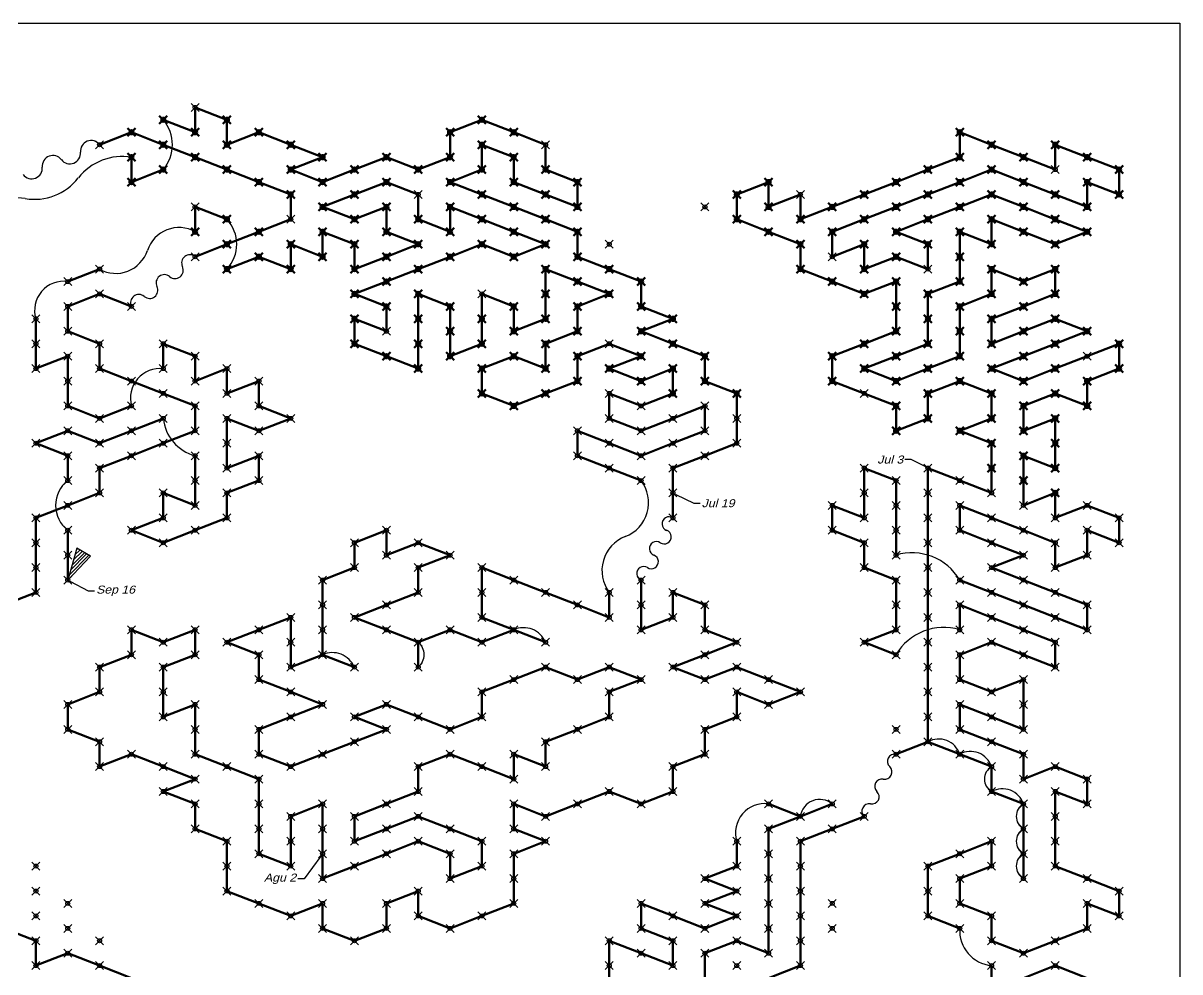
# Model space of a CAD drawing. Header units: millimetres. Extents: x 0 to 2180, y 0 to 1819.
# Drawn here: x 734 to 2180, y 633 to 1819 of the extents above; entities that cross this region are included whole.
import ezdxf
from ezdxf import colors
from ezdxf.entities.mleader import LeaderData, LeaderLine
from ezdxf.math import Vec2, Vec3

# ---------------------------------------------------------------- set-up
doc = ezdxf.new("R2010")
doc.units = ezdxf.units.MM
doc.header["$PDMODE"] = 35
doc.header["$PDSIZE"] = 5
for name, color, linetype in [('1 grd', 255, 'Continuous'), ('3 grd', 231, 'Continuous'), ('4 grd', 150, 'Continuous'), ('5 grd', 30, 'Continuous'), ('6 grd', 1, 'Continuous'), ('date', 253, 'Continuous'), ('path 1.1', 20, 'Continuous'), ('path 1.2', 10, 'Continuous'), ('path 2.1', 2, 'Continuous'), ('path 2.2', 51, 'Continuous')]:
    doc.layers.add(name, color=color, linetype=linetype)
doc.styles.get("Standard").update_dxf_attribs({"font": 'arial.ttf'})
picture_1 = doc.add_image_def('image1.jpg', size_in_pixel=(6180, 5155))

msp = doc.modelspace()

# ---------------------------------------------------------------- hatches: boundary and pattern name
at = {"layer": 'path 1.2'}
h = msp.add_hatch(dxfattribs=at)
h.set_pattern_fill('ANSI31', color=256)
h.paths.add_polyline_path([(801.4, 1162), (790, 1122.3), (818.7, 1152)])

# ---------------------------------------------------------------- linework, layer by layer
at = {"layer": '1 grd'}
for p in [(949.3, 1713.2), (829.9, 1666.6), (1387.4, 1666.6), (2024.5, 1635.5), (1228.1, 1604.4), (1705.9, 1604.4), (949.3, 1588.8), (1586.5, 1588.8), (1068.8, 1573.3), (1467, 1542.2), (949.3, 1526.6), (1745.7, 1526.6), (1865.2, 1511.1), (1307.7, 1480), (869.7, 1464.4), (1188.3, 1433.3), (829.9, 1417.8), (909.5, 1417.8), (1467, 1417.8), (2064.3, 1402.2), (1785.6, 1355.6), (949.3, 1340), (1546.6, 1324.5), (1427.2, 1308.9), (750.2, 1293.4), (1865.2, 1262.3), (1546.6, 1231.2), (1944.9, 1231.2), (949.3, 1215.6), (1546.6, 1200.1), (1785.6, 1200.1), (869.7, 1184.5), (2064.3, 1184.5), (1506.8, 1122.3), (2024.5, 1075.7), (1506.8, 1060.1), (1785.6, 1044.6), (1825.4, 904.6), (1905, 904.6), (2024.5, 858), (1666.1, 842.4), (1228.1, 826.9), (1785.6, 826.9), (1108.6, 780.2), (1984.7, 749.1), (1705.9, 702.5), (1586.5, 655.8), (1984.7, 655.8), (750.2, 640.3)]:
    msp.add_point(p, dxfattribs=at)
at = {"layer": '3 grd'}
for p in [(750.2, 764.7), (750.2, 733.6), (790, 718), (750.2, 702.5), (790, 686.9), (750.2, 671.4), (829.9, 671.4), (790, 655.8), (1506.8, 655.8), (750.2, 640.3), (829.9, 640.3), (1467, 640.3), (1546.6, 640.3), (1626.3, 640.3)]:
    msp.add_point(p, dxfattribs=at)
at = {"layer": '4 grd'}
for p in [(829.9, 1511.1), (790, 1495.5), (829.9, 1480), (790, 1464.4), (750.2, 1448.9), (790, 1433.3), (750.2, 1417.8), (790, 1402.2), (949.3, 1402.2), (750.2, 1386.7), (829.9, 1386.7), (909.5, 1386.7), (989.1, 1386.7), (790, 1371.1), (869.7, 1371.1), (949.3, 1371.1), (1029, 1371.1), (909.5, 1355.6), (989.1, 1355.6), (790, 1340), (869.7, 1340), (1029, 1340), (829.9, 1324.5), (909.5, 1324.5), (989.1, 1324.5), (1068.8, 1324.5), (790, 1308.9), (869.7, 1308.9), (949.3, 1308.9), (1029, 1308.9), (829.9, 1293.4), (909.5, 1293.4), (989.1, 1293.4), (790, 1277.8), (869.7, 1277.8), (949.3, 1277.8), (1029, 1277.8), (829.9, 1262.3), (989.1, 1262.3), (1785.6, 1262.3), (790, 1246.7), (949.3, 1246.7), (1029, 1246.7), (1825.4, 1246.7), (1905, 1246.7), (829.9, 1231.2), (909.5, 1231.2), (989.1, 1231.2), (1785.6, 1231.2), (1865.2, 1231.2), (790, 1215.6), (1745.7, 1215.6), (1825.4, 1215.6), (1905, 1215.6), (1984.7, 1215.6), (2064.3, 1215.6), (750.2, 1200.1), (909.5, 1200.1), (989.1, 1200.1), (1865.2, 1200.1), (1944.9, 1200.1), (2024.5, 1200.1), (2104.1, 1200.1), (790, 1184.5), (949.3, 1184.5), (1745.7, 1184.5), (1825.4, 1184.5), (1905, 1184.5), (1984.7, 1184.5), (750.2, 1169), (909.5, 1169), (1785.6, 1169), (1865.2, 1169), (1944.9, 1169), (2024.5, 1169), (2104.1, 1169), (790, 1153.4), (1825.4, 1153.4), (1984.7, 1153.4), (2064.3, 1153.4), (750.2, 1137.9), (1785.6, 1137.9), (1865.2, 1137.9), (1944.9, 1137.9), (2024.5, 1137.9), (790, 1122.3), (1825.4, 1122.3), (1905, 1122.3), (1984.7, 1122.3), (750.2, 1106.8), (1865.2, 1106.8), (1944.9, 1106.8), (2024.5, 1106.8), (1825.4, 1091.2), (1905, 1091.2), (1984.7, 1091.2), (2064.3, 1091.2), (1865.2, 1075.7), (1944.9, 1075.7), (1825.4, 1060.1), (1905, 1060.1), (1984.7, 1060.1), (2064.3, 1060.1), (1865.2, 1044.6), (1944.9, 1044.6), (2024.5, 1044.6), (1825.4, 1029), (1905, 1029), (1984.7, 1029), (1865.2, 1013.5), (2024.5, 1013.5), (1905, 997.9), (1984.7, 997.9), (1865.2, 982.4), (1944.9, 982.4), (1905, 966.8), (1984.7, 966.8), (1865.2, 951.3), (1944.9, 951.3), (1825.4, 935.7), (1905, 935.7), (1984.7, 935.7), (1865.2, 920.2), (1944.9, 920.2), (1984.7, 904.6), (1944.9, 889.1), (2024.5, 889.1), (1984.7, 873.5), (2064.3, 873.5), (1944.9, 858), (1745.7, 842.4), (1984.7, 842.4), (2064.3, 842.4), (1705.9, 826.9), (2024.5, 826.9), (1666.1, 811.3), (1745.7, 811.3), (1984.7, 811.3), (1626.3, 795.8), (1705.9, 795.8), (1944.9, 795.8), (2024.5, 795.8), (1666.1, 780.2), (1905, 780.2), (1984.7, 780.2), (1626.3, 764.7), (1705.9, 764.7), (1865.2, 764.7), (1944.9, 764.7), (2024.5, 764.7), (1586.5, 749.1), (1666.1, 749.1), (1905, 749.1), (2064.3, 749.1), (1626.3, 733.6), (1705.9, 733.6), (1865.2, 733.6), (2104.1, 733.6), (1506.8, 718), (1586.5, 718), (1666.1, 718), (1745.7, 718), (1905, 718), (2064.3, 718), (1546.6, 702.5), (1626.3, 702.5), (1865.2, 702.5), (1944.9, 702.5), (2104.1, 702.5), (1506.8, 686.9), (1586.5, 686.9), (1666.1, 686.9), (1745.7, 686.9), (1905, 686.9), (2064.3, 686.9), (1467, 671.4), (1546.6, 671.4), (1626.3, 671.4), (1705.9, 671.4), (1944.9, 671.4), (2024.5, 671.4), (1666.1, 655.8), (1984.7, 655.8), (1705.9, 640.3), (1944.9, 640.3), (2024.5, 640.3)]:
    msp.add_point(p, dxfattribs=at)
at = {"layer": '5 grd', "lineweight": 50}
for p in [(909.5, 1697.7), (989.1, 1697.7), (1307.7, 1697.7), (869.7, 1682.1), (949.3, 1682.1), (1029, 1682.1), (1267.9, 1682.1), (1347.5, 1682.1), (1905, 1682.1), (909.5, 1666.6), (989.1, 1666.6), (1068.8, 1666.6), (1307.7, 1666.6), (1944.9, 1666.6), (2024.5, 1666.6), (869.7, 1651), (949.3, 1651), (1108.6, 1651), (1188.3, 1651), (1267.9, 1651), (1347.5, 1651), (1905, 1651), (1984.7, 1651), (2064.3, 1651), (909.5, 1635.5), (989.1, 1635.5), (1068.8, 1635.5), (1148.4, 1635.5), (1228.1, 1635.5), (1307.7, 1635.5), (1387.4, 1635.5), (1865.2, 1635.5), (1944.9, 1635.5), (2104.1, 1635.5), (869.7, 1619.9), (1029, 1619.9), (1108.6, 1619.9), (1188.3, 1619.9), (1267.9, 1619.9), (1347.5, 1619.9), (1427.2, 1619.9), (1666.1, 1619.9), (1825.4, 1619.9), (1905, 1619.9), (1984.7, 1619.9), (2064.3, 1619.9), (1068.8, 1604.4), (1148.4, 1604.4), (1307.7, 1604.4), (1387.4, 1604.4), (1626.3, 1604.4), (1785.6, 1604.4), (1865.2, 1604.4), (1944.9, 1604.4), (2024.5, 1604.4), (2104.1, 1604.4), (1108.6, 1588.8), (1188.3, 1588.8), (1267.9, 1588.8), (1347.5, 1588.8), (1427.2, 1588.8), (1666.1, 1588.8), (1745.7, 1588.8), (1825.4, 1588.8), (1905, 1588.8), (1984.7, 1588.8), (2064.3, 1588.8), (989.1, 1573.3), (1148.4, 1573.3), (1228.1, 1573.3), (1307.7, 1573.3), (1387.4, 1573.3), (1626.3, 1573.3), (1705.9, 1573.3), (1785.6, 1573.3), (1865.2, 1573.3), (1944.9, 1573.3), (2024.5, 1573.3), (949.3, 1557.7), (1029, 1557.7), (1108.6, 1557.7), (1188.3, 1557.7), (1267.9, 1557.7), (1347.5, 1557.7), (1427.2, 1557.7), (1666.1, 1557.7), (1745.7, 1557.7), (1825.4, 1557.7), (1905, 1557.7), (1984.7, 1557.7), (2064.3, 1557.7), (989.1, 1542.2), (1068.8, 1542.2), (1148.4, 1542.2), (1228.1, 1542.2), (1307.7, 1542.2), (1387.4, 1542.2), (1705.9, 1542.2), (1785.6, 1542.2), (1865.2, 1542.2), (1944.9, 1542.2), (2024.5, 1542.2), (1029, 1526.6), (1108.6, 1526.6), (1188.3, 1526.6), (1267.9, 1526.6), (1347.5, 1526.6), (1427.2, 1526.6), (1825.4, 1526.6), (1905, 1526.6), (989.1, 1511.1), (1068.8, 1511.1), (1148.4, 1511.1), (1228.1, 1511.1), (1387.4, 1511.1), (1467, 1511.1), (1705.9, 1511.1), (1785.6, 1511.1), (1944.9, 1511.1), (2024.5, 1511.1), (1188.3, 1495.5), (1427.2, 1495.5), (1506.8, 1495.5), (1745.7, 1495.5), (1825.4, 1495.5), (1905, 1495.5), (1984.7, 1495.5), (1148.4, 1480), (1228.1, 1480), (1387.4, 1480), (1467, 1480), (1785.6, 1480), (1865.2, 1480), (1944.9, 1480), (2024.5, 1480), (1188.3, 1464.4), (1267.9, 1464.4), (1347.5, 1464.4), (1427.2, 1464.4), (1506.8, 1464.4), (1825.4, 1464.4), (1905, 1464.4), (1984.7, 1464.4), (1148.4, 1448.9), (1228.1, 1448.9), (1307.7, 1448.9), (1387.4, 1448.9), (1546.6, 1448.9), (1865.2, 1448.9), (1944.9, 1448.9), (2024.5, 1448.9), (1267.9, 1433.3), (1347.5, 1433.3), (1427.2, 1433.3), (1506.8, 1433.3), (1825.4, 1433.3), (1905, 1433.3), (1984.7, 1433.3), (2064.3, 1433.3), (1148.4, 1417.8), (1228.1, 1417.8), (1307.7, 1417.8), (1387.4, 1417.8), (1546.6, 1417.8), (1785.6, 1417.8), (1865.2, 1417.8), (1944.9, 1417.8), (2024.5, 1417.8), (2104.1, 1417.8), (1188.3, 1402.2), (1267.9, 1402.2), (1347.5, 1402.2), (1427.2, 1402.2), (1506.8, 1402.2), (1586.5, 1402.2), (1745.7, 1402.2), (1825.4, 1402.2), (1905, 1402.2), (1984.7, 1402.2), (1228.1, 1386.7), (1307.7, 1386.7), (1387.4, 1386.7), (1467, 1386.7), (1546.6, 1386.7), (1785.6, 1386.7), (1865.2, 1386.7), (1944.9, 1386.7), (2024.5, 1386.7), (2104.1, 1386.7), (1427.2, 1371.1), (1506.8, 1371.1), (1586.5, 1371.1), (1745.7, 1371.1), (1825.4, 1371.1), (1905, 1371.1), (1984.7, 1371.1), (2064.3, 1371.1), (1307.7, 1355.6), (1387.4, 1355.6), (1546.6, 1355.6), (1626.3, 1355.6), (1865.2, 1355.6), (1944.9, 1355.6), (2024.5, 1355.6), (1347.5, 1340), (1825.4, 1340), (1984.7, 1340), (2064.3, 1340), (1865.2, 1324.5), (1944.9, 1324.5), (2024.5, 1324.5), (1825.4, 1308.9), (1905, 1308.9), (1984.7, 1308.9), (1944.9, 1293.4), (2024.5, 1293.4), (1984.7, 1277.8), (1944.9, 1262.3), (2024.5, 1262.3), (1984.7, 1246.7), (2024.5, 1231.2)]:
    msp.add_point(p, dxfattribs=at)
at = {"layer": '6 grd'}
for p in [(1467, 1355.6), (1506.8, 1340), (1586.5, 1340), (1467, 1324.5), (1626.3, 1324.5), (1506.8, 1308.9), (1586.5, 1308.9), (1467, 1293.4), (1546.6, 1293.4), (1626.3, 1293.4), (1427.2, 1277.8), (1506.8, 1277.8), (1586.5, 1277.8), (1467, 1262.3), (1546.6, 1262.3), (1506.8, 1246.7), (1188.3, 1184.5), (1148.4, 1169), (1228.1, 1169), (1188.3, 1153.4), (1267.9, 1153.4), (1148.4, 1137.9), (1228.1, 1137.9), (1307.7, 1137.9), (1108.6, 1122.3), (1347.5, 1122.3), (1228.1, 1106.8), (1307.7, 1106.8), (1387.4, 1106.8), (1467, 1106.8), (1546.6, 1106.8), (1108.6, 1091.2), (1188.3, 1091.2), (1427.2, 1091.2), (1506.8, 1091.2), (1586.5, 1091.2), (1068.8, 1075.7), (1148.4, 1075.7), (1307.7, 1075.7), (1467, 1075.7), (1546.6, 1075.7), (869.7, 1060.1), (949.3, 1060.1), (1029, 1060.1), (1108.6, 1060.1), (1188.3, 1060.1), (1267.9, 1060.1), (1347.5, 1060.1), (1586.5, 1060.1), (909.5, 1044.6), (989.1, 1044.6), (1068.8, 1044.6), (1228.1, 1044.6), (1307.7, 1044.6), (1387.4, 1044.6), (1626.3, 1044.6), (869.7, 1029), (949.3, 1029), (1029, 1029), (1108.6, 1029), (1586.5, 1029), (829.9, 1013.5), (909.5, 1013.5), (1068.8, 1013.5), (1148.4, 1013.5), (1228.1, 1013.5), (1387.4, 1013.5), (1467, 1013.5), (1546.6, 1013.5), (1626.3, 1013.5), (1029, 997.9), (1347.5, 997.9), (1427.2, 997.9), (1506.8, 997.9), (1586.5, 997.9), (1666.1, 997.9), (829.9, 982.4), (909.5, 982.4), (1068.8, 982.4), (1307.7, 982.4), (1467, 982.4), (1626.3, 982.4), (1705.9, 982.4), (790, 966.8), (949.3, 966.8), (1108.6, 966.8), (1188.3, 966.8), (1666.1, 966.8), (909.5, 951.3), (1068.8, 951.3), (1148.4, 951.3), (1228.1, 951.3), (1307.7, 951.3), (1467, 951.3), (1626.3, 951.3), (790, 935.7), (949.3, 935.7), (1029, 935.7), (1188.3, 935.7), (1267.9, 935.7), (1427.2, 935.7), (1586.5, 935.7), (829.9, 920.2), (1148.4, 920.2), (1387.4, 920.2), (869.7, 904.6), (949.3, 904.6), (1029, 904.6), (1108.6, 904.6), (1267.9, 904.6), (1347.5, 904.6), (1586.5, 904.6), (829.9, 889.1), (909.5, 889.1), (989.1, 889.1), (1068.8, 889.1), (1228.1, 889.1), (1307.7, 889.1), (1387.4, 889.1), (1546.6, 889.1), (949.3, 873.5), (1029, 873.5), (1347.5, 873.5), (909.5, 858), (1228.1, 858), (1467, 858), (1546.6, 858), (949.3, 842.4), (1029, 842.4), (1108.6, 842.4), (1188.3, 842.4), (1347.5, 842.4), (1427.2, 842.4), (1506.8, 842.4), (1068.8, 826.9), (1148.4, 826.9), (1387.4, 826.9), (949.3, 811.3), (1029, 811.3), (1108.6, 811.3), (1188.3, 811.3), (1267.9, 811.3), (1347.5, 811.3), (989.1, 795.8), (1068.8, 795.8), (1148.4, 795.8), (1228.1, 795.8), (1307.7, 795.8), (1387.4, 795.8), (1029, 780.2), (1188.3, 780.2), (1267.9, 780.2), (1347.5, 780.2), (989.1, 764.7), (1068.8, 764.7), (1148.4, 764.7), (1307.7, 764.7), (1108.6, 749.1), (1267.9, 749.1), (1347.5, 749.1), (989.1, 733.6), (1228.1, 733.6), (1029, 718), (1108.6, 718), (1188.3, 718), (1347.5, 718), (1068.8, 702.5), (1228.1, 702.5), (1307.7, 702.5), (1108.6, 686.9), (1188.3, 686.9), (1267.9, 686.9), (1148.4, 671.4)]:
    msp.add_point(p, dxfattribs=at)
at = {"layer": 'path 1.1', "lineweight": 50}
for p, q in [((869.7, 1682.1), (829.9, 1666.6)), ((909.5, 1666.6), (869.7, 1682.1)), ((949.3, 1651), (909.5, 1666.6)), ((989.1, 1635.5), (949.3, 1651)), ((1029, 1619.9), (989.1, 1635.5)), ((1068.8, 1604.4), (1029, 1619.9)), ((1068.8, 1573.3), (1068.8, 1604.4)), ((1029, 1557.7), (1068.8, 1573.3)), ((989.1, 1542.2), (1029, 1557.7)), ((949.3, 1526.6), (989.1, 1542.2)), ((790, 1464.4), (829.9, 1480)), ((829.9, 1480), (869.7, 1464.4)), ((790, 1433.3), (790, 1464.4)), ((829.9, 1417.8), (790, 1433.3)), ((829.9, 1386.7), (829.9, 1417.8)), ((869.7, 1371.1), (829.9, 1386.7)), ((909.5, 1355.6), (869.7, 1371.1)), ((949.3, 1340), (909.5, 1355.6)), ((949.3, 1308.9), (949.3, 1340)), ((909.5, 1293.4), (949.3, 1308.9)), ((869.7, 1277.8), (909.5, 1293.4)), ((829.9, 1262.3), (869.7, 1277.8)), ((829.9, 1231.2), (829.9, 1262.3)), ((790, 1215.6), (829.9, 1231.2)), ((750.2, 1200.1), (790, 1215.6)), ((750.2, 1169), (750.2, 1200.1)), ((750.2, 1137.9), (750.2, 1169)), ((750.2, 1106.8), (750.2, 1137.9)), ((710.4, 1091.2), (750.2, 1106.8))]:
    msp.add_line(p, q, dxfattribs=at)
at = {"layer": 'path 1.1'}
for centre, radius, start, end in [((819.3, 1658.4), 13.4, 37.6053, 185.0546), ((771.5, 1639.7), 13.4, 37.6053, 185.0546), ((792.7, 1656.1), 13.4, 217.6053, 5.0546), ((744.9, 1637.4), 13.4, 217.6053, 5.0546), ((942.7, 1518.7), 10.3, 49.7795, 206.1982), ((910.8, 1493.9), 10.3, 49.7795, 206.1982), ((924.1, 1509.6), 10.3, 229.7795, 26.1982), ((892.3, 1484.7), 10.3, 229.7795, 26.1982), ((878.9, 1469), 10.3, 49.7795, 206.1982)]:
    msp.add_arc(centre, radius, start, end, dxfattribs=at)
at = {"layer": 'path 1.2', "lineweight": 50}
for p, q in [((949.3, 1682.1), (949.3, 1713.2)), ((949.3, 1713.2), (989.1, 1697.7)), ((909.5, 1697.7), (949.3, 1682.1)), ((989.1, 1697.7), (989.1, 1666.6)), ((1267.9, 1682.1), (1307.7, 1697.7)), ((1307.7, 1697.7), (1347.5, 1682.1)), ((989.1, 1666.6), (1029, 1682.1)), ((1029, 1682.1), (1068.8, 1666.6)), ((1267.9, 1651), (1267.9, 1682.1)), ((1347.5, 1682.1), (1387.4, 1666.6)), ((1068.8, 1666.6), (1108.6, 1651)), ((1347.5, 1651), (1307.7, 1666.6)), ((1307.7, 1666.6), (1307.7, 1635.5)), ((1387.4, 1666.6), (1387.4, 1635.5)), ((869.7, 1651), (869.7, 1619.9)), ((1108.6, 1651), (1068.8, 1635.5)), ((1148.4, 1635.5), (1188.3, 1651)), ((1188.3, 1651), (1228.1, 1635.5)), ((1228.1, 1635.5), (1267.9, 1651)), ((1347.5, 1619.9), (1347.5, 1651)), ((869.7, 1619.9), (909.5, 1635.5)), ((1068.8, 1635.5), (1108.6, 1619.9)), ((1108.6, 1619.9), (1148.4, 1635.5)), ((1307.7, 1635.5), (1267.9, 1619.9)), ((1387.4, 1635.5), (1427.2, 1619.9)), ((1188.3, 1619.9), (1148.4, 1604.4)), ((1228.1, 1604.4), (1188.3, 1619.9)), ((1267.9, 1619.9), (1307.7, 1604.4)), ((1387.4, 1604.4), (1347.5, 1619.9)), ((1427.2, 1619.9), (1427.2, 1588.8)), ((1148.4, 1604.4), (1108.6, 1588.8)), ((1228.1, 1573.3), (1228.1, 1604.4)), ((1307.7, 1604.4), (1347.5, 1588.8)), ((1427.2, 1588.8), (1387.4, 1604.4)), ((989.1, 1573.3), (949.3, 1588.8)), ((949.3, 1588.8), (949.3, 1557.7)), ((1108.6, 1588.8), (1148.4, 1573.3)), ((1148.4, 1573.3), (1188.3, 1588.8)), ((1188.3, 1588.8), (1188.3, 1557.7)), ((1307.7, 1573.3), (1267.9, 1588.8)), ((1267.9, 1588.8), (1267.9, 1557.7)), ((1347.5, 1588.8), (1387.4, 1573.3)), ((1267.9, 1557.7), (1228.1, 1573.3)), ((1347.5, 1557.7), (1307.7, 1573.3)), ((1387.4, 1573.3), (1427.2, 1557.7)), ((1148.4, 1542.2), (1108.6, 1557.7)), ((1108.6, 1557.7), (1108.6, 1526.6)), ((1188.3, 1557.7), (1228.1, 1542.2)), ((1387.4, 1542.2), (1347.5, 1557.7)), ((1427.2, 1557.7), (1427.2, 1526.6)), ((1108.6, 1526.6), (1068.8, 1542.2)), ((1068.8, 1542.2), (1068.8, 1511.1)), ((1148.4, 1511.1), (1148.4, 1542.2)), ((1228.1, 1542.2), (1188.3, 1526.6)), ((1267.9, 1526.6), (1307.7, 1542.2)), ((1307.7, 1542.2), (1347.5, 1526.6)), ((1347.5, 1526.6), (1387.4, 1542.2)), ((1029, 1526.6), (989.1, 1511.1)), ((1068.8, 1511.1), (1029, 1526.6)), ((1188.3, 1526.6), (1148.4, 1511.1)), ((1228.1, 1511.1), (1267.9, 1526.6)), ((1427.2, 1526.6), (1467, 1511.1)), ((829.9, 1511.1), (790, 1495.5)), ((1188.3, 1495.5), (1228.1, 1511.1)), ((1427.2, 1495.5), (1387.4, 1511.1)), ((1387.4, 1511.1), (1387.4, 1480)), ((1467, 1511.1), (1506.8, 1495.5)), ((1148.4, 1480), (1188.3, 1495.5)), ((1467, 1480), (1427.2, 1495.5)), ((1506.8, 1495.5), (1506.8, 1464.4)), ((1188.3, 1464.4), (1148.4, 1480)), ((1267.9, 1464.4), (1228.1, 1480)), ((1228.1, 1480), (1228.1, 1448.9)), ((1347.5, 1464.4), (1307.7, 1480)), ((1307.7, 1480), (1307.7, 1448.9)), ((1387.4, 1480), (1387.4, 1448.9)), ((1427.2, 1464.4), (1467, 1480)), ((1188.3, 1433.3), (1188.3, 1464.4)), ((1267.9, 1433.3), (1267.9, 1464.4)), ((1347.5, 1433.3), (1347.5, 1464.4)), ((1427.2, 1433.3), (1427.2, 1464.4)), ((1506.8, 1464.4), (1546.6, 1448.9)), ((750.2, 1448.9), (750.2, 1417.8)), ((1148.4, 1417.8), (1148.4, 1448.9)), ((1148.4, 1448.9), (1188.3, 1433.3)), ((1228.1, 1448.9), (1228.1, 1417.8)), ((1307.7, 1448.9), (1307.7, 1417.8)), ((1387.4, 1448.9), (1347.5, 1433.3)), ((1546.6, 1448.9), (1506.8, 1433.3)), ((1267.9, 1402.2), (1267.9, 1433.3)), ((1387.4, 1417.8), (1427.2, 1433.3)), ((1506.8, 1433.3), (1546.6, 1417.8)), ((750.2, 1417.8), (750.2, 1386.7)), ((909.5, 1386.7), (909.5, 1417.8)), ((909.5, 1417.8), (949.3, 1402.2)), ((1188.3, 1402.2), (1148.4, 1417.8)), ((1228.1, 1417.8), (1228.1, 1386.7)), ((1307.7, 1417.8), (1267.9, 1402.2)), ((1387.4, 1386.7), (1387.4, 1417.8)), ((1467, 1417.8), (1427.2, 1402.2)), ((1506.8, 1402.2), (1467, 1417.8)), ((1546.6, 1417.8), (1586.5, 1402.2)), ((750.2, 1386.7), (790, 1402.2)), ((790, 1402.2), (790, 1371.1)), ((949.3, 1402.2), (949.3, 1371.1)), ((1228.1, 1386.7), (1188.3, 1402.2)), ((1307.7, 1386.7), (1347.5, 1402.2)), ((1347.5, 1402.2), (1387.4, 1386.7)), ((1427.2, 1402.2), (1427.2, 1371.1)), ((1467, 1386.7), (1506.8, 1402.2)), ((1586.5, 1402.2), (1586.5, 1371.1)), ((949.3, 1371.1), (989.1, 1386.7)), ((989.1, 1386.7), (989.1, 1355.6)), ((1307.7, 1355.6), (1307.7, 1386.7)), ((1506.8, 1371.1), (1467, 1386.7)), ((1546.6, 1386.7), (1506.8, 1371.1)), ((1546.6, 1355.6), (1546.6, 1386.7)), ((790, 1371.1), (790, 1340)), ((989.1, 1355.6), (1029, 1371.1)), ((1029, 1371.1), (1029, 1340)), ((1427.2, 1371.1), (1387.4, 1355.6)), ((1586.5, 1371.1), (1626.3, 1355.6)), ((1347.5, 1340), (1307.7, 1355.6)), ((1387.4, 1355.6), (1347.5, 1340)), ((1467, 1324.5), (1467, 1355.6)), ((1467, 1355.6), (1506.8, 1340)), ((1506.8, 1340), (1546.6, 1355.6)), ((1626.3, 1355.6), (1626.3, 1324.5)), ((790, 1340), (829.9, 1324.5)), ((829.9, 1324.5), (869.7, 1340)), ((1029, 1340), (1068.8, 1324.5)), ((1586.5, 1340), (1546.6, 1324.5)), ((1586.5, 1308.9), (1586.5, 1340)), ((909.5, 1324.5), (869.7, 1308.9)), ((1029, 1308.9), (989.1, 1324.5)), ((989.1, 1324.5), (989.1, 1293.4)), ((1068.8, 1324.5), (1029, 1308.9)), ((1506.8, 1308.9), (1467, 1324.5)), ((1546.6, 1324.5), (1506.8, 1308.9)), ((1626.3, 1324.5), (1626.3, 1293.4)), ((790, 1308.9), (750.2, 1293.4)), ((829.9, 1293.4), (790, 1308.9)), ((869.7, 1308.9), (829.9, 1293.4)), ((1427.2, 1277.8), (1427.2, 1308.9)), ((1427.2, 1308.9), (1467, 1293.4)), ((1546.6, 1293.4), (1586.5, 1308.9)), ((790, 1277.8), (750.2, 1293.4)), ((989.1, 1293.4), (989.1, 1262.3)), ((1467, 1293.4), (1506.8, 1277.8)), ((1506.8, 1277.8), (1546.6, 1293.4)), ((1626.3, 1293.4), (1586.5, 1277.8)), ((790, 1277.8), (790, 1246.7)), ((949.3, 1246.7), (949.3, 1277.8)), ((989.1, 1262.3), (1029, 1277.8)), ((1029, 1277.8), (1029, 1246.7)), ((1467, 1262.3), (1427.2, 1277.8)), ((1586.5, 1277.8), (1546.6, 1262.3)), ((1506.8, 1246.7), (1467, 1262.3)), ((1546.6, 1262.3), (1546.6, 1231.2)), ((949.3, 1215.6), (949.3, 1246.7)), ((1029, 1246.7), (989.1, 1231.2)), ((909.5, 1200.1), (909.5, 1231.2)), ((909.5, 1231.2), (949.3, 1215.6)), ((989.1, 1231.2), (989.1, 1200.1)), ((1546.6, 1231.2), (1546.6, 1200.1)), ((869.7, 1184.5), (909.5, 1200.1)), ((989.1, 1200.1), (949.3, 1184.5)), ((790, 1184.5), (790, 1153.4)), ((909.5, 1169), (869.7, 1184.5)), ((949.3, 1184.5), (909.5, 1169)), ((1148.4, 1169), (1188.3, 1184.5)), ((1188.3, 1184.5), (1188.3, 1153.4)), ((1148.4, 1137.9), (1148.4, 1169)), ((1188.3, 1153.4), (1228.1, 1169)), ((1228.1, 1169), (1267.9, 1153.4)), ((790, 1153.4), (790, 1122.3)), ((1267.9, 1153.4), (1228.1, 1137.9)), ((1108.6, 1122.3), (1148.4, 1137.9)), ((1228.1, 1137.9), (1228.1, 1106.8)), ((1307.7, 1106.8), (1307.7, 1137.9)), ((1307.7, 1137.9), (1347.5, 1122.3)), ((1108.6, 1091.2), (1108.6, 1122.3)), ((1347.5, 1122.3), (1387.4, 1106.8)), ((1506.8, 1122.3), (1506.8, 1091.2)), ((1228.1, 1106.8), (1188.3, 1091.2)), ((1307.7, 1075.7), (1307.7, 1106.8)), ((1387.4, 1106.8), (1427.2, 1091.2)), ((1467, 1075.7), (1467, 1106.8)), ((1546.6, 1075.7), (1546.6, 1106.8)), ((1546.6, 1106.8), (1586.5, 1091.2)), ((1108.6, 1060.1), (1108.6, 1091.2)), ((1188.3, 1091.2), (1148.4, 1075.7)), ((1427.2, 1091.2), (1467, 1075.7)), ((1506.8, 1091.2), (1506.8, 1060.1)), ((1586.5, 1091.2), (1586.5, 1060.1)), ((1029, 1060.1), (1068.8, 1075.7)), ((1068.8, 1075.7), (1068.8, 1044.6)), ((1148.4, 1075.7), (1188.3, 1060.1)), ((1347.5, 1060.1), (1307.7, 1075.7)), ((1506.8, 1060.1), (1546.6, 1075.7)), ((869.7, 1029), (869.7, 1060.1)), ((869.7, 1060.1), (909.5, 1044.6)), ((909.5, 1044.6), (949.3, 1060.1)), ((949.3, 1060.1), (949.3, 1029)), ((989.1, 1044.6), (1029, 1060.1)), ((1108.6, 1029), (1108.6, 1060.1)), ((1188.3, 1060.1), (1228.1, 1044.6)), ((1267.9, 1060.1), (1228.1, 1044.6)), ((1307.7, 1044.6), (1267.9, 1060.1)), ((1347.5, 1060.1), (1307.7, 1044.6)), ((1387.4, 1044.6), (1347.5, 1060.1)), ((1586.5, 1060.1), (1626.3, 1044.6)), ((1029, 1029), (989.1, 1044.6)), ((1068.8, 1044.6), (1068.8, 1013.5)), ((1228.1, 1044.6), (1228.1, 1013.5)), ((1626.3, 1044.6), (1586.5, 1029)), ((829.9, 1013.5), (869.7, 1029)), ((949.3, 1029), (909.5, 1013.5)), ((1029, 997.9), (1029, 1029)), ((1068.8, 1013.5), (1108.6, 1029)), ((1108.6, 1029), (1148.4, 1013.5)), ((1546.6, 1013.5), (1586.5, 1029)), ((829.9, 982.4), (829.9, 1013.5)), ((909.5, 1013.5), (909.5, 982.4)), ((1387.4, 1013.5), (1347.5, 997.9)), ((1427.2, 997.9), (1387.4, 1013.5)), ((1467, 1013.5), (1427.2, 997.9)), ((1506.8, 997.9), (1467, 1013.5)), ((1546.6, 1013.5), (1586.5, 997.9)), ((1586.5, 997.9), (1626.3, 1013.5)), ((1626.3, 1013.5), (1666.1, 997.9)), ((1068.8, 982.4), (1029, 997.9)), ((1347.5, 997.9), (1307.7, 982.4)), ((1467, 982.4), (1506.8, 997.9)), ((1666.1, 997.9), (1705.9, 982.4)), ((790, 966.8), (829.9, 982.4)), ((909.5, 982.4), (909.5, 951.3)), ((1108.6, 966.8), (1068.8, 982.4)), ((1307.7, 982.4), (1307.7, 951.3)), ((1467, 951.3), (1467, 982.4)), ((1666.1, 966.8), (1626.3, 982.4)), ((1626.3, 982.4), (1626.3, 951.3)), ((1705.9, 982.4), (1666.1, 966.8)), ((790, 935.7), (790, 966.8)), ((909.5, 951.3), (949.3, 966.8)), ((949.3, 966.8), (949.3, 935.7)), ((1068.8, 951.3), (1108.6, 966.8)), ((1188.3, 966.8), (1148.4, 951.3)), ((1228.1, 951.3), (1188.3, 966.8)), ((1029, 935.7), (1068.8, 951.3)), ((1148.4, 951.3), (1188.3, 935.7)), ((1267.9, 935.7), (1228.1, 951.3)), ((1307.7, 951.3), (1267.9, 935.7)), ((1427.2, 935.7), (1467, 951.3)), ((1626.3, 951.3), (1586.5, 935.7)), ((829.9, 920.2), (790, 935.7)), ((949.3, 935.7), (949.3, 904.6)), ((1029, 904.6), (1029, 935.7)), ((1188.3, 935.7), (1148.4, 920.2)), ((1387.4, 920.2), (1427.2, 935.7)), ((1586.5, 935.7), (1586.5, 904.6)), ((829.9, 889.1), (829.9, 920.2)), ((1148.4, 920.2), (1108.6, 904.6)), ((1387.4, 889.1), (1387.4, 920.2)), ((869.7, 904.6), (829.9, 889.1)), ((909.5, 889.1), (869.7, 904.6)), ((949.3, 904.6), (989.1, 889.1)), ((1068.8, 889.1), (1029, 904.6)), ((1108.6, 904.6), (1068.8, 889.1)), ((1228.1, 889.1), (1267.9, 904.6)), ((1267.9, 904.6), (1307.7, 889.1)), ((1347.5, 873.5), (1347.5, 904.6)), ((1347.5, 904.6), (1387.4, 889.1)), ((1586.5, 904.6), (1546.6, 889.1)), ((949.3, 873.5), (909.5, 889.1)), ((989.1, 889.1), (1029, 873.5)), ((1228.1, 858), (1228.1, 889.1)), ((1307.7, 889.1), (1347.5, 873.5)), ((1546.6, 889.1), (1546.6, 858)), ((909.5, 858), (949.3, 873.5)), ((1029, 873.5), (1029, 842.4)), ((949.3, 842.4), (909.5, 858)), ((1188.3, 842.4), (1228.1, 858)), ((1467, 858), (1427.2, 842.4)), ((1506.8, 842.4), (1467, 858)), ((1546.6, 858), (1506.8, 842.4)), ((949.3, 811.3), (949.3, 842.4)), ((1029, 842.4), (1029, 811.3)), ((1068.8, 826.9), (1108.6, 842.4)), ((1108.6, 842.4), (1108.6, 811.3)), ((1148.4, 826.9), (1188.3, 842.4)), ((1387.4, 826.9), (1347.5, 842.4)), ((1347.5, 842.4), (1347.5, 811.3)), ((1427.2, 842.4), (1387.4, 826.9)), ((1068.8, 795.8), (1068.8, 826.9)), ((1148.4, 795.8), (1148.4, 826.9)), ((1228.1, 826.9), (1188.3, 811.3)), ((1267.9, 811.3), (1228.1, 826.9)), ((989.1, 795.8), (949.3, 811.3)), ((1029, 811.3), (1029, 780.2)), ((1108.6, 811.3), (1108.6, 780.2)), ((1188.3, 811.3), (1148.4, 795.8)), ((1307.7, 795.8), (1267.9, 811.3)), ((1347.5, 811.3), (1387.4, 795.8)), ((989.1, 764.7), (989.1, 795.8)), ((1068.8, 764.7), (1068.8, 795.8)), ((1188.3, 780.2), (1228.1, 795.8)), ((1228.1, 795.8), (1267.9, 780.2)), ((1307.7, 764.7), (1307.7, 795.8)), ((1387.4, 795.8), (1347.5, 780.2)), ((1029, 780.2), (1068.8, 764.7)), ((1108.6, 780.2), (1108.6, 749.1)), ((1148.4, 764.7), (1188.3, 780.2)), ((1267.9, 780.2), (1267.9, 749.1)), ((1347.5, 780.2), (1347.5, 749.1)), ((989.1, 733.6), (989.1, 764.7)), ((1108.6, 749.1), (1148.4, 764.7)), ((1267.9, 749.1), (1307.7, 764.7)), ((1347.5, 749.1), (1347.5, 718)), ((1029, 718), (989.1, 733.6)), ((1228.1, 733.6), (1188.3, 718)), ((1228.1, 702.5), (1228.1, 733.6)), ((1068.8, 702.5), (1029, 718)), ((1108.6, 718), (1068.8, 702.5)), ((1108.6, 686.9), (1108.6, 718)), ((1188.3, 718), (1188.3, 686.9)), ((1347.5, 718), (1307.7, 702.5)), ((1267.9, 686.9), (1228.1, 702.5)), ((1307.7, 702.5), (1267.9, 686.9)), ((1148.4, 671.4), (1108.6, 686.9)), ((1188.3, 686.9), (1148.4, 671.4))]:
    msp.add_line(p, q, dxfattribs=at)
at = {"layer": 'path 1.2'}
msp.add_lwpolyline([(801.4, 1162), (790, 1122.3), (818.7, 1152)], close=True, dxfattribs=at)
for centre, radius, start, end in [((872.8, 1666.6), 48.1, 319.7106, 40.2894), ((858.4, 1582), 69.9, 80.7062, 141.9537), ((748.2, 1668.2), 69.9, 260.7062, 321.9537), ((725.7, 1530.2), 69.9, 80.7062, 141.9537), ((929, 1521.6), 41.4, 60.5835, 162.0764), ((955.6, 1542.2), 45.7, 317.1356, 42.8644), ((850.2, 1547.1), 41.4, 240.5835, 342.0764), ((785.1, 1459.4), 36.5, 82.2819, 196.7474), ((905.5, 1349.7), 37.1, 83.8391, 195.1902), ((962.7, 1329.5), 53.4, 185.4297, 255.5409), ((814.2, 1215.6), 39.4, 127.786, 232.214), ((1470.6, 1219.2), 45.5, 291.0631, 37.17), ((1541.8, 1192.7), 8.79, 56.6355, 249.123), ((1503.3, 1134.3), 45.5, 111.0631, 217.17), ((1535.5, 1176.3), 8.79, 236.6355, 69.123), ((1525.9, 1161.6), 8.79, 56.6355, 249.123), ((1519.6, 1145.2), 8.79, 236.6355, 69.123), ((1510, 1130.5), 8.79, 56.6355, 249.123), ((1359.9, 1033), 29.8, 22.8633, 114.4768), ((1215.5, 1029), 20, 308.9154, 51.0846), ((1120.8, 1001.6), 30, 23.326, 114.0142)]:
    msp.add_arc(centre, radius, start, end, dxfattribs=at)
at = {"layer": 'path 2.1', "lineweight": 50}
for p, q in [((1865.2, 1231.2), (1865.2, 1262.3)), ((1865.2, 1200.1), (1865.2, 1231.2)), ((1865.2, 1169), (1865.2, 1200.1)), ((1865.2, 1137.9), (1865.2, 1169)), ((1865.2, 1106.8), (1865.2, 1137.9)), ((1865.2, 1075.7), (1865.2, 1106.8)), ((1865.2, 1044.6), (1865.2, 1075.7)), ((1865.2, 1013.5), (1865.2, 1044.6)), ((1865.2, 982.4), (1865.2, 1013.5)), ((1865.2, 951.3), (1865.2, 982.4)), ((1865.2, 920.2), (1865.2, 951.3)), ((1825.4, 904.6), (1865.2, 920.2)), ((1865.2, 920.2), (1905, 904.6)), ((1905, 904.6), (1944.9, 889.1)), ((1944.9, 889.1), (1944.9, 858)), ((1944.9, 858), (1984.7, 842.4)), ((1984.7, 842.4), (1984.7, 811.3)), ((1745.7, 811.3), (1785.6, 826.9)), ((1705.9, 795.8), (1745.7, 811.3)), ((1984.7, 811.3), (1984.7, 780.2)), ((1705.9, 764.7), (1705.9, 795.8)), ((1984.7, 780.2), (1984.7, 749.1)), ((1705.9, 733.6), (1705.9, 764.7)), ((1705.9, 702.5), (1705.9, 733.6)), ((1705.9, 671.4), (1705.9, 702.5)), ((1705.9, 640.3), (1705.9, 671.4)), ((1666.1, 624.7), (1705.9, 640.3))]:
    msp.add_line(p, q, dxfattribs=at)
at = {"layer": 'path 2.1'}
for centre, radius, start, end in [((1878.7, 895.9), 27.7, 18.293, 119.0472), ((1823.7, 895.7), 9.1, 79.2175, 226.5411), ((1918.5, 880.4), 27.7, 18.293, 119.0472), ((1811.2, 882.5), 9.1, 259.2175, 46.5411), ((1953.7, 873.5), 17.9, 119.6138, 240.3862), ((1807.8, 864.6), 9.1, 79.2175, 226.5411), ((1795.2, 851.4), 9.1, 259.2175, 46.5411), ((1958.3, 833.7), 27.7, 18.293, 119.0472), ((1791.8, 833.5), 9.1, 79.2175, 226.5411), ((1993.5, 826.9), 17.9, 119.6138, 240.3862), ((1993.5, 795.8), 17.9, 119.6138, 240.3862), ((1993.5, 764.7), 17.9, 119.6138, 240.3862)]:
    msp.add_arc(centre, radius, start, end, dxfattribs=at)
at = {"layer": 'path 2.2', "lineweight": 50}
for p, q in [((1905, 1651), (1905, 1682.1)), ((1905, 1682.1), (1944.9, 1666.6)), ((1944.9, 1666.6), (1984.7, 1651)), ((2024.5, 1635.5), (2024.5, 1666.6)), ((2024.5, 1666.6), (2064.3, 1651)), ((1865.2, 1635.5), (1905, 1651)), ((1984.7, 1651), (2024.5, 1635.5)), ((2064.3, 1651), (2104.1, 1635.5)), ((1825.4, 1619.9), (1865.2, 1635.5)), ((1944.9, 1635.5), (1905, 1619.9)), ((1984.7, 1619.9), (1944.9, 1635.5)), ((2104.1, 1635.5), (2104.1, 1604.4)), ((1626.3, 1604.4), (1666.1, 1619.9)), ((1666.1, 1619.9), (1666.1, 1588.8)), ((1785.6, 1604.4), (1825.4, 1619.9)), ((1905, 1619.9), (1865.2, 1604.4)), ((2024.5, 1604.4), (1984.7, 1619.9)), ((2104.1, 1604.4), (2064.3, 1619.9)), ((2064.3, 1619.9), (2064.3, 1588.8)), ((1626.3, 1573.3), (1626.3, 1604.4)), ((1666.1, 1588.8), (1705.9, 1604.4)), ((1705.9, 1604.4), (1705.9, 1573.3)), ((1745.7, 1588.8), (1785.6, 1604.4)), ((1865.2, 1604.4), (1825.4, 1588.8)), ((1905, 1588.8), (1944.9, 1604.4)), ((1944.9, 1604.4), (1984.7, 1588.8)), ((2064.3, 1588.8), (2024.5, 1604.4)), ((1705.9, 1573.3), (1745.7, 1588.8)), ((1825.4, 1588.8), (1785.6, 1573.3)), ((1865.2, 1573.3), (1905, 1588.8)), ((1984.7, 1588.8), (2013.7, 1577.3)), ((2013.7, 1577.3), (2064.3, 1557.7)), ((1666.1, 1557.7), (1626.3, 1573.3)), ((1785.6, 1573.3), (1745.7, 1557.7)), ((1825.4, 1557.7), (1865.2, 1573.3)), ((1984.7, 1557.7), (1944.9, 1573.3)), ((1944.9, 1573.3), (1944.9, 1542.2)), ((1705.9, 1542.2), (1666.1, 1557.7)), ((1745.7, 1557.7), (1745.7, 1526.6)), ((1865.2, 1542.2), (1825.4, 1557.7)), ((1944.9, 1542.2), (1905, 1557.7)), ((1905, 1557.7), (1905, 1526.6)), ((2024.5, 1542.2), (1984.7, 1557.7)), ((2064.3, 1557.7), (2024.5, 1542.2)), ((1705.9, 1511.1), (1705.9, 1542.2)), ((1745.7, 1526.6), (1785.6, 1542.2)), ((1785.6, 1542.2), (1785.6, 1511.1)), ((1865.2, 1511.1), (1865.2, 1542.2)), ((1785.6, 1511.1), (1825.4, 1526.6)), ((1825.4, 1526.6), (1865.2, 1511.1)), ((1905, 1526.6), (1905, 1495.5)), ((1745.7, 1495.5), (1705.9, 1511.1)), ((1944.9, 1480), (1944.9, 1511.1)), ((1944.9, 1511.1), (1984.7, 1495.5)), ((1984.7, 1495.5), (2024.5, 1511.1)), ((2024.5, 1511.1), (2024.5, 1480)), ((1785.6, 1480), (1745.7, 1495.5)), ((1825.4, 1495.5), (1785.6, 1480)), ((1825.4, 1464.4), (1825.4, 1495.5)), ((1905, 1495.5), (1865.2, 1480)), ((1865.2, 1480), (1865.2, 1448.9)), ((1905, 1464.4), (1944.9, 1480)), ((2024.5, 1480), (1984.7, 1464.4)), ((1825.4, 1433.3), (1825.4, 1464.4)), ((1905, 1433.3), (1905, 1464.4)), ((1984.7, 1464.4), (1944.9, 1448.9)), ((1865.2, 1448.9), (1865.2, 1417.8)), ((1944.9, 1448.9), (1944.9, 1417.8)), ((1984.7, 1433.3), (2024.5, 1448.9)), ((2024.5, 1448.9), (2064.3, 1433.3)), ((1785.6, 1417.8), (1825.4, 1433.3)), ((1905, 1402.2), (1905, 1433.3)), ((1944.9, 1417.8), (1984.7, 1433.3)), ((2064.3, 1433.3), (2024.5, 1417.8)), ((1745.7, 1402.2), (1785.6, 1417.8)), ((1865.2, 1417.8), (1825.4, 1402.2)), ((2024.5, 1417.8), (1984.7, 1402.2)), ((2064.3, 1402.2), (2104.1, 1417.8)), ((2104.1, 1417.8), (2104.1, 1386.7)), ((1745.7, 1371.1), (1745.7, 1402.2)), ((1825.4, 1402.2), (1785.6, 1386.7)), ((1865.2, 1386.7), (1905, 1402.2)), ((1984.7, 1402.2), (1944.9, 1386.7)), ((2024.5, 1386.7), (2064.3, 1402.2)), ((1785.6, 1386.7), (1825.4, 1371.1)), ((1825.4, 1371.1), (1865.2, 1386.7)), ((1944.9, 1386.7), (1984.7, 1371.1)), ((1984.7, 1371.1), (2024.5, 1386.7)), ((2104.1, 1386.7), (2064.3, 1371.1)), ((1785.6, 1355.6), (1745.7, 1371.1)), ((1905, 1371.1), (1865.2, 1355.6)), ((1944.9, 1355.6), (1905, 1371.1)), ((2064.3, 1371.1), (2064.3, 1340)), ((1825.4, 1340), (1785.6, 1355.6)), ((1865.2, 1355.6), (1865.2, 1324.5)), ((1944.9, 1324.5), (1944.9, 1355.6)), ((2024.5, 1355.6), (1984.7, 1340)), ((2064.3, 1340), (2024.5, 1355.6)), ((1825.4, 1308.9), (1825.4, 1340)), ((1984.7, 1308.9), (1984.7, 1340)), ((1865.2, 1324.5), (1825.4, 1308.9)), ((1905, 1308.9), (1944.9, 1324.5)), ((1984.7, 1308.9), (2024.5, 1324.5)), ((2024.5, 1324.5), (2024.5, 1293.4)), ((1944.9, 1293.4), (1905, 1308.9)), ((1944.9, 1262.3), (1944.9, 1293.4)), ((2024.5, 1293.4), (2024.5, 1262.3)), ((2024.5, 1262.3), (1984.7, 1277.8)), ((1984.7, 1277.8), (1984.7, 1246.7)), ((1825.4, 1246.7), (1785.6, 1262.3)), ((1785.6, 1262.3), (1785.6, 1231.2)), ((1865.2, 1262.3), (1905, 1246.7)), ((1944.9, 1231.2), (1944.9, 1262.3)), ((1825.4, 1215.6), (1825.4, 1246.7)), ((1905, 1246.7), (1944.9, 1231.2)), ((1984.7, 1246.7), (1984.7, 1215.6)), ((1785.6, 1231.2), (1785.6, 1200.1)), ((1984.7, 1215.6), (2024.5, 1231.2)), ((2024.5, 1231.2), (2024.5, 1200.1)), ((1785.6, 1200.1), (1745.7, 1215.6)), ((1745.7, 1215.6), (1745.7, 1184.5)), ((1825.4, 1184.5), (1825.4, 1215.6)), ((1944.9, 1200.1), (1905, 1215.6)), ((1905, 1215.6), (1905, 1184.5)), ((2024.5, 1200.1), (2064.3, 1215.6)), ((2064.3, 1215.6), (2104.1, 1200.1)), ((1984.7, 1184.5), (1944.9, 1200.1)), ((2104.1, 1200.1), (2104.1, 1169)), ((1745.7, 1184.5), (1785.6, 1169)), ((1825.4, 1153.4), (1825.4, 1184.5)), ((1905, 1184.5), (1944.9, 1169)), ((2024.5, 1169), (1984.7, 1184.5)), ((2104.1, 1169), (2064.3, 1184.5)), ((2064.3, 1184.5), (2064.3, 1153.4)), ((1785.6, 1169), (1785.6, 1137.9)), ((1944.9, 1169), (1984.7, 1153.4)), ((2024.5, 1137.9), (2024.5, 1169)), ((1984.7, 1153.4), (1944.9, 1137.9)), ((2064.3, 1153.4), (2024.5, 1137.9)), ((1785.6, 1137.9), (1825.4, 1122.3)), ((1944.9, 1137.9), (1984.7, 1122.3)), ((1825.4, 1122.3), (1825.4, 1091.2)), ((1944.9, 1106.8), (1905, 1122.3)), ((1984.7, 1122.3), (2024.5, 1106.8)), ((1984.7, 1091.2), (1944.9, 1106.8)), ((2024.5, 1106.8), (2064.3, 1091.2)), ((1825.4, 1091.2), (1825.4, 1060.1)), ((1905, 1060.1), (1905, 1091.2)), ((1905, 1091.2), (1944.9, 1075.7)), ((2064.3, 1060.1), (1984.7, 1091.2)), ((2064.3, 1091.2), (2064.3, 1060.1)), ((1944.9, 1075.7), (1984.7, 1060.1)), ((1825.4, 1060.1), (1785.6, 1044.6)), ((1984.7, 1060.1), (2024.5, 1044.6)), ((1785.6, 1044.6), (1825.4, 1029)), ((1944.9, 1044.6), (1905, 1029)), ((1984.7, 1029), (1944.9, 1044.6)), ((2024.5, 1044.6), (2024.5, 1013.5)), ((1905, 1029), (1905, 997.9)), ((2024.5, 1013.5), (1984.7, 1029)), ((1905, 997.9), (1944.9, 982.4)), ((1944.9, 982.4), (1984.7, 997.9)), ((1984.7, 997.9), (1984.7, 966.8)), ((1944.9, 951.3), (1905, 966.8)), ((1905, 966.8), (1905, 935.7)), ((1984.7, 966.8), (1984.7, 935.7)), ((1984.7, 935.7), (1944.9, 951.3)), ((1905, 935.7), (1944.9, 920.2)), ((1944.9, 920.2), (1984.7, 904.6)), ((1984.7, 904.6), (1984.7, 873.5)), ((1984.7, 873.5), (2024.5, 889.1)), ((2024.5, 889.1), (2064.3, 873.5)), ((2064.3, 873.5), (2064.3, 842.4)), ((2064.3, 842.4), (2024.5, 858)), ((2024.5, 858), (2024.5, 826.9)), ((1705.9, 826.9), (1666.1, 842.4)), ((1705.9, 826.9), (1745.7, 842.4)), ((1666.1, 811.3), (1705.9, 826.9)), ((2024.5, 826.9), (2024.5, 795.8)), ((1666.1, 780.2), (1666.1, 811.3)), ((1626.3, 795.8), (1626.3, 764.7)), ((1944.9, 795.8), (1905, 780.2)), ((1944.9, 764.7), (1944.9, 795.8)), ((2024.5, 795.8), (2024.5, 764.7)), ((1666.1, 749.1), (1666.1, 780.2)), ((1905, 780.2), (1865.2, 764.7)), ((1626.3, 764.7), (1586.5, 749.1)), ((1865.2, 764.7), (1865.2, 733.6)), ((1905, 749.1), (1944.9, 764.7)), ((2024.5, 764.7), (2064.3, 749.1)), ((1586.5, 749.1), (1626.3, 733.6)), ((1666.1, 718), (1666.1, 749.1)), ((1905, 718), (1905, 749.1)), ((2064.3, 749.1), (2104.1, 733.6)), ((1626.3, 733.6), (1586.5, 718)), ((1865.2, 733.6), (1865.2, 702.5)), ((2104.1, 733.6), (2104.1, 702.5)), ((1546.6, 702.5), (1506.8, 718)), ((1506.8, 718), (1506.8, 686.9)), ((1586.5, 718), (1626.3, 702.5)), ((1666.1, 686.9), (1666.1, 718)), ((1944.9, 702.5), (1905, 718)), ((2104.1, 702.5), (2064.3, 718)), ((2064.3, 718), (2064.3, 686.9)), ((1586.5, 686.9), (1546.6, 702.5)), ((1626.3, 702.5), (1586.5, 686.9)), ((1865.2, 702.5), (1905, 686.9)), ((1944.9, 671.4), (1944.9, 702.5)), ((750.2, 671.4), (710.4, 686.9)), ((1506.8, 686.9), (1546.6, 671.4)), ((1666.1, 655.8), (1666.1, 686.9)), ((2064.3, 686.9), (2024.5, 671.4)), ((750.2, 640.3), (750.2, 671.4)), ((1506.8, 655.8), (1467, 671.4)), ((1467, 671.4), (1467, 640.3)), ((1546.6, 671.4), (1546.6, 640.3)), ((1586.5, 655.8), (1626.3, 671.4)), ((1626.3, 671.4), (1666.1, 655.8)), ((1984.7, 655.8), (1944.9, 671.4)), ((2024.5, 671.4), (1984.7, 655.8)), ((790, 655.8), (750.2, 640.3)), ((829.9, 640.3), (790, 655.8)), ((1546.6, 640.3), (1506.8, 655.8)), ((1586.5, 624.7), (1586.5, 655.8)), ((869.7, 624.7), (829.9, 640.3)), ((1467, 640.3), (1467, 609.2)), ((1944.9, 640.3), (1944.9, 609.2)), ((1984.7, 624.7), (2024.5, 640.3)), ((2024.5, 640.3), (2064.3, 624.7))]:
    msp.add_line(p, q, dxfattribs=at)
at = {"layer": 'path 2.2'}
for centre, radius, start, end in [((1845.3, 1086.9), 69.5, 30.6812, 106.6589), ((1885.1, 993.6), 69.5, 73.3411, 149.3188), ((1661.1, 806.4), 36.4, 82.0808, 196.9486), ((1730.1, 823.7), 24.4, 50.1869, 172.4729), ((1949.1, 684.3), 44.2, 176.5257, 264.4449)]:
    msp.add_arc(centre, radius, start, end, dxfattribs=at)

# ---------------------------------------------------------------- pictures from other files: only their frames are drawn
image = msp.add_image(picture_1, insert=(0, 0), size_in_units=(2180.2, 1818.6), dxfattribs=dict(brightness=30, fade=80))
image.dxf.flags = 7

# ---------------------------------------------------------------- leaders
at = {"layer": 'date'}
ml = msp.add_multileader_mtext('Standard', dxfattribs=at)
ml.set_content('{\\Q15;\\W1.1;Jul 3}', color=256)
ml.set_leader_properties()
ml.build(insert=Vec2(0, 0))
ctx = ml.context
ctx.base_point, ctx.char_height, ctx.plane_origin = Vec3(1798.4, 1272.9), 10, Vec3(1865.2, 1262.3)
ctx.text_align_type = 2
notes = []
notes.append((ctx, [(0, (1, 1, 0), (1844.5, 1272.9), (-1, 0), 8, [(0, [(1865.2, 1262.3)], 0, [])])]))
ctx.mtext.insert, ctx.mtext.alignment, ctx.mtext.flow_direction = Vec3(1834.5, 1278), 3, 5
ml = msp.add_multileader_mtext('Standard', dxfattribs=at)
ml.set_content('{\\Q15;\\W1.1;Jul 19}', color=256)
ml.set_leader_properties()
ml.build(insert=Vec2(0, 0))
ctx = ml.context
ctx.base_point, ctx.char_height, ctx.plane_origin = Vec3(1580.5, 1218.3), 10, Vec3(1546.6, 1231.2)
notes.append((ctx, [(1, (1, 1, 0), (1572.5, 1218.3), (1, 0), 8, [(0, [(1546.6, 1231.2)], 0, [])])]))
ctx.mtext.insert, ctx.mtext.flow_direction = Vec3(1582.5, 1223.4), 5
ml = msp.add_multileader_mtext('Standard', dxfattribs=at)
ml.set_content('{\\Q15;\\W1.1;Sep 16}', color=256)
ml.set_leader_properties()
ml.build(insert=Vec2(0, 0))
ctx = ml.context
ctx.base_point, ctx.char_height, ctx.plane_origin = Vec3(823.5, 1109), 10, Vec3(849, 1092.1)
notes.append((ctx, [(1, (1, 1, 0), (815.5, 1109), (1, 0), 8, [(0, [(790, 1122.3)], 0, [])])]))
ctx.mtext.insert, ctx.mtext.flow_direction = Vec3(825.5, 1115.4), 5
ml = msp.add_multileader_mtext('Standard', dxfattribs=at)
ml.set_content('{\\Q15;\\W1.1;Agu 2}', color=256)
ml.set_leader_properties()
ml.build(insert=Vec2(0, 0))
ctx = ml.context
ctx.base_point, ctx.char_height, ctx.plane_origin = Vec3(1031.5, 748.9), 10, Vec3(1108.6, 780.2)
ctx.text_align_type = 2
notes.append((ctx, [(0, (1, 1, 0), (1085.5, 748.9), (-1, 0), 8, [(0, [(1108.6, 780.2)], 0, [])])]))
ctx.mtext.insert, ctx.mtext.alignment, ctx.mtext.flow_direction = Vec3(1075.5, 755.4), 3, 5
for ctx, leaders in notes:
    for number, flags, end, landing, length, lines in leaders:
        leader = LeaderData()
        leader.index, (leader.has_last_leader_line, leader.has_dogleg_vector, leader.attachment_direction) = number, flags
        leader.last_leader_point, leader.dogleg_vector, leader.dogleg_length = Vec3(end), Vec3(landing), length
        for number, points, colour, breaks in lines:
            line = LeaderLine()
            line.index, line.vertices, line.color, line.breaks = number, Vec3.list(points), colors.encode_raw_color(colour), breaks
            leader.lines.append(line)
        ctx.leaders.append(leader)

doc.saveas('drawing.dxf')
